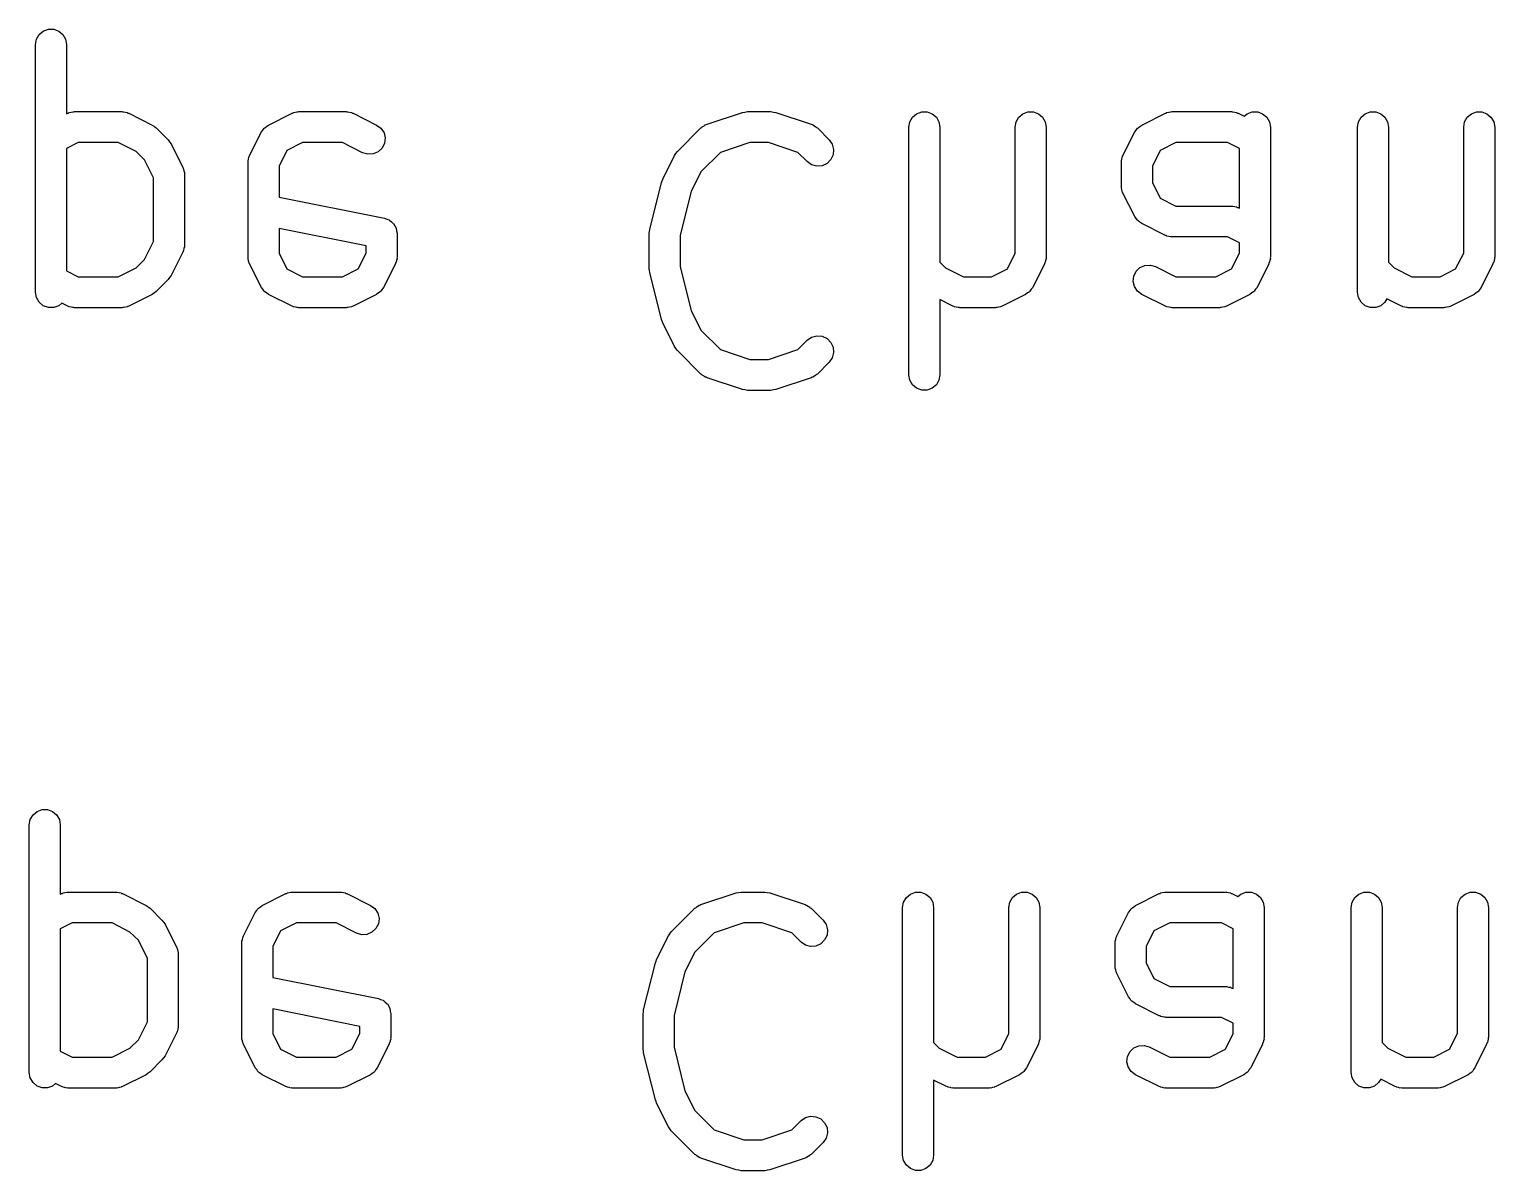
# Model space of a CAD drawing. Extents: x 91.3 to 189.8, y -113.5 to -60.4.
# Drawn here: x 165.066 to 169.796, y -91.168 to -87.482 of the extents above; entities that cross this region are included whole.
import ezdxf

# ---------------------------------------------------------------- set-up
doc = ezdxf.new("R2010")
doc.units = 0
doc.header["$MEASUREMENT"] = 0
doc.layers.add('BLACK', color=7, linetype='CONTINUOUS')

msp = doc.modelspace()

# ---------------------------------------------------------------- linework, layer by layer
at = {"layer": 'Black'}
for p, q in [((165.089, -87.5143), (165.098, -87.4993)), ((165.098, -87.4993), (165.111, -87.4881)), ((165.111, -87.4881), (165.128, -87.4822)), ((165.128, -87.4822), (165.145, -87.4822)), ((165.145, -87.4822), (165.161, -87.4881)), ((165.161, -87.4881), (165.174, -87.4993)), ((165.174, -87.4993), (165.183, -87.5143)), ((165.086, -87.5314), (165.089, -87.5143)), ((165.086, -88.3314), (165.086, -87.5314)), ((165.183, -87.5143), (165.186, -87.5314)), ((165.186, -87.5314), (165.186, -87.7553)), ((165.186, -87.7553), (165.19, -87.7534)), ((165.19, -87.7534), (165.193, -87.7526)), ((165.193, -87.7526), (165.195, -87.7511)), ((165.195, -87.7511), (165.201, -87.7501)), ((165.201, -87.7501), (165.207, -87.7484)), ((165.207, -87.7484), (165.21, -87.7486)), ((165.21, -87.7486), (165.212, -87.7481)), ((165.212, -87.7481), (165.365, -87.7481)), ((165.365, -87.7481), (165.368, -87.7486)), ((165.368, -87.7486), (165.37, -87.7484)), ((165.37, -87.7484), (165.376, -87.7501)), ((165.376, -87.7501), (165.382, -87.7511)), ((165.382, -87.7511), (165.384, -87.7526)), ((165.384, -87.7526), (165.387, -87.7534)), ((165.387, -87.7534), (165.463, -87.7915)), ((165.838, -87.7915), (165.914, -87.7534)), ((165.914, -87.7534), (165.917, -87.7526)), ((165.917, -87.7526), (165.919, -87.7511)), ((165.919, -87.7511), (165.925, -87.7501)), ((165.925, -87.7501), (165.93, -87.7484)), ((165.93, -87.7484), (165.933, -87.7486)), ((165.933, -87.7486), (165.936, -87.7481)), ((165.936, -87.7481), (166.089, -87.7481)), ((166.089, -87.7481), (166.091, -87.7486)), ((166.091, -87.7486), (166.094, -87.7484)), ((166.094, -87.7484), (166.1, -87.7501)), ((166.1, -87.7501), (166.106, -87.7511)), ((166.106, -87.7511), (166.108, -87.7526)), ((166.108, -87.7526), (166.111, -87.7534)), ((166.111, -87.7534), (166.187, -87.7915)), ((167.254, -87.7888), (167.368, -87.7507)), ((167.368, -87.7507), (167.376, -87.7495)), ((167.376, -87.7495), (167.384, -87.7481)), ((167.384, -87.7481), (167.46, -87.7481)), ((167.46, -87.7481), (167.468, -87.7495)), ((167.468, -87.7495), (167.476, -87.7507)), ((167.476, -87.7507), (167.59, -87.7888)), ((167.905, -87.7981), (167.908, -87.781)), ((167.908, -87.781), (167.917, -87.766)), ((167.917, -87.766), (167.93, -87.7548)), ((167.93, -87.7548), (167.947, -87.7489)), ((167.947, -87.7489), (167.964, -87.7489)), ((167.964, -87.7489), (167.98, -87.7548)), ((167.98, -87.7548), (167.994, -87.766)), ((167.994, -87.766), (168.002, -87.781)), ((168.002, -87.781), (168.005, -87.7981)), ((168.248, -87.7981), (168.251, -87.781)), ((168.251, -87.781), (168.26, -87.766)), ((168.26, -87.766), (168.273, -87.7548)), ((168.273, -87.7548), (168.289, -87.7489)), ((168.289, -87.7489), (168.307, -87.7489)), ((168.307, -87.7489), (168.323, -87.7548)), ((168.323, -87.7548), (168.336, -87.766)), ((168.336, -87.766), (168.345, -87.781)), ((168.345, -87.781), (168.348, -87.7981)), ((168.657, -87.7915), (168.733, -87.7534)), ((168.733, -87.7534), (168.736, -87.7526)), ((168.736, -87.7526), (168.738, -87.7511)), ((168.738, -87.7511), (168.744, -87.7501)), ((168.744, -87.7501), (168.75, -87.7484)), ((168.75, -87.7484), (168.752, -87.7486)), ((168.752, -87.7486), (168.755, -87.7481)), ((168.755, -87.7481), (168.946, -87.7481)), ((168.946, -87.7481), (168.949, -87.7486)), ((168.949, -87.7486), (168.951, -87.7484)), ((168.951, -87.7484), (168.957, -87.7501)), ((168.957, -87.7501), (168.963, -87.7511)), ((168.963, -87.7511), (168.965, -87.7526)), ((168.965, -87.7526), (168.968, -87.7534)), ((168.968, -87.7534), (168.987, -87.7629)), ((168.987, -87.7629), (168.997, -87.7548)), ((168.997, -87.7548), (169.013, -87.7489)), ((169.013, -87.7489), (169.031, -87.7489)), ((169.031, -87.7489), (169.047, -87.7548)), ((169.047, -87.7548), (169.06, -87.766)), ((169.06, -87.766), (169.069, -87.781)), ((169.069, -87.781), (169.072, -87.7981)), ((169.353, -87.7981), (169.356, -87.781)), ((169.356, -87.781), (169.365, -87.766)), ((169.365, -87.766), (169.378, -87.7548)), ((169.378, -87.7548), (169.394, -87.7489)), ((169.394, -87.7489), (169.412, -87.7489)), ((169.412, -87.7489), (169.428, -87.7548)), ((169.428, -87.7548), (169.441, -87.766)), ((169.441, -87.766), (169.45, -87.781)), ((169.45, -87.781), (169.453, -87.7981)), ((169.696, -87.7981), (169.699, -87.781)), ((169.699, -87.781), (169.707, -87.766)), ((169.707, -87.766), (169.721, -87.7548)), ((169.721, -87.7548), (169.737, -87.7489)), ((169.737, -87.7489), (169.754, -87.7489)), ((169.754, -87.7489), (169.771, -87.7548)), ((169.771, -87.7548), (169.784, -87.766)), ((169.784, -87.766), (169.793, -87.781)), ((169.793, -87.781), (169.796, -87.7981)), ((165.463, -87.7915), (165.47, -87.7962)), ((165.47, -87.7962), (165.476, -87.8008)), ((165.476, -87.8008), (165.514, -87.8389)), ((165.777, -87.89), (165.815, -87.8138)), ((165.815, -87.8138), (165.82, -87.8079)), ((165.82, -87.8079), (165.824, -87.8018)), ((165.824, -87.8018), (165.825, -87.801)), ((165.825, -87.801), (165.826, -87.7999)), ((165.826, -87.7999), (165.832, -87.7958)), ((165.832, -87.7958), (165.838, -87.7915)), ((166.187, -87.7915), (166.201, -87.8018)), ((166.201, -87.8018), (166.211, -87.8163)), ((166.211, -87.8163), (166.215, -87.8332)), ((166.215, -87.8332), (166.213, -87.8504)), ((167.158, -87.877), (167.234, -87.8008)), ((167.234, -87.8008), (167.237, -87.7992)), ((167.237, -87.7992), (167.238, -87.797)), ((167.238, -87.797), (167.244, -87.7942)), ((167.244, -87.7942), (167.248, -87.7909)), ((167.248, -87.7909), (167.251, -87.7901)), ((167.251, -87.7901), (167.254, -87.7888)), ((167.59, -87.7888), (167.593, -87.7901)), ((167.593, -87.7901), (167.595, -87.7909)), ((167.595, -87.7909), (167.6, -87.7942)), ((167.6, -87.7942), (167.605, -87.797)), ((167.605, -87.797), (167.607, -87.7992)), ((167.607, -87.7992), (167.61, -87.8008)), ((167.61, -87.8008), (167.648, -87.8389)), ((167.905, -88.5981), (167.905, -87.7981)), ((168.005, -87.7981), (168.005, -88.2345)), ((168.248, -88.2053), (168.248, -87.7981)), ((168.348, -87.7981), (168.348, -88.2171)), ((168.596, -87.89), (168.634, -87.8138)), ((168.634, -87.8138), (168.639, -87.8079)), ((168.639, -87.8079), (168.643, -87.8018)), ((168.643, -87.8018), (168.644, -87.801)), ((168.644, -87.801), (168.645, -87.7999)), ((168.645, -87.7999), (168.651, -87.7958)), ((168.651, -87.7958), (168.657, -87.7915)), ((169.072, -87.7981), (169.072, -88.2171)), ((169.353, -88.3314), (169.353, -87.7981)), ((169.453, -87.7981), (169.453, -88.2345)), ((169.696, -88.2053), (169.696, -87.7981)), ((169.796, -87.7981), (169.796, -88.2171)), ((165.224, -87.8481), (165.186, -87.8671)), ((165.186, -87.8671), (165.186, -88.2624)), ((165.353, -87.8481), (165.224, -87.8481)), ((165.411, -87.8773), (165.353, -87.8481)), ((165.438, -87.9039), (165.411, -87.8773)), ((165.514, -87.8389), (165.519, -87.8455)), ((165.519, -87.8455), (165.524, -87.8519)), ((165.524, -87.8519), (165.562, -87.9281)), ((165.897, -87.8735), (165.872, -87.9242)), ((165.948, -87.8481), (165.897, -87.8735)), ((166.077, -87.8481), (165.948, -87.8481)), ((166.142, -87.8809), (166.077, -87.8481)), ((166.159, -87.8859), (166.142, -87.8809)), ((166.192, -87.8779), (166.176, -87.8848)), ((166.205, -87.866), (166.192, -87.8779)), ((166.213, -87.8504), (166.205, -87.866)), ((167.153, -87.8836), (167.158, -87.877)), ((167.297, -87.8799), (167.234, -87.942)), ((167.392, -87.8481), (167.297, -87.8799)), ((167.452, -87.8481), (167.392, -87.8481)), ((167.547, -87.8799), (167.452, -87.8481)), ((167.577, -87.9096), (167.547, -87.8799)), ((167.648, -87.8389), (167.658, -87.8532)), ((167.658, -87.8532), (167.662, -87.8699)), ((167.662, -87.8699), (167.661, -87.8872)), ((168.716, -87.8735), (168.691, -87.9242)), ((168.767, -87.8481), (168.716, -87.8735)), ((168.934, -87.8481), (168.767, -87.8481)), ((168.972, -87.8671), (168.934, -87.8481)), ((168.972, -88.0601), (168.972, -87.8671)), ((165.467, -87.9623), (165.438, -87.9039)), ((165.562, -87.9281), (165.563, -87.9309)), ((165.772, -87.9067), (165.774, -87.9011)), ((165.772, -87.9095), (165.772, -87.9067)), ((165.772, -87.9124), (165.772, -87.9095)), ((165.772, -88.2171), (165.772, -87.9124)), ((165.774, -87.9011), (165.775, -87.8953)), ((165.775, -87.8953), (165.776, -87.8928)), ((165.776, -87.8928), (165.777, -87.89)), ((165.872, -87.9242), (165.872, -88.0238)), ((166.176, -87.8848), (166.159, -87.8859)), ((167.111, -87.9662), (167.149, -87.89)), ((167.149, -87.89), (167.153, -87.8836)), ((167.591, -87.9196), (167.577, -87.9096)), ((167.608, -87.9241), (167.591, -87.9196)), ((167.625, -87.9226), (167.608, -87.9241)), ((167.641, -87.9152), (167.625, -87.9226)), ((167.653, -87.903), (167.641, -87.9152)), ((167.661, -87.8872), (167.653, -87.903)), ((168.591, -87.9067), (168.593, -87.9011)), ((168.591, -87.9095), (168.591, -87.9067)), ((168.591, -87.9124), (168.591, -87.9095)), ((168.591, -87.9886), (168.591, -87.9124)), ((168.593, -87.9011), (168.594, -87.8953)), ((168.594, -87.8953), (168.595, -87.8928)), ((168.595, -87.8928), (168.596, -87.89)), ((168.691, -87.9242), (168.691, -87.9768)), ((165.467, -88.1672), (165.467, -87.9623)), ((165.563, -87.9309), (165.564, -87.9334)), ((165.564, -87.9334), (165.565, -87.9391)), ((165.565, -87.9391), (165.567, -87.9448)), ((165.567, -87.9448), (165.567, -87.9476)), ((165.567, -87.9476), (165.567, -87.9505)), ((165.567, -87.9505), (165.567, -88.179)), ((167.069, -88.1288), (167.107, -87.9764)), ((167.107, -87.9764), (167.109, -87.9714)), ((167.109, -87.9714), (167.111, -87.9662)), ((167.234, -87.942), (167.202, -88.006)), ((168.691, -87.9768), (168.716, -88.0275)), ((165.872, -88.0238), (166.213, -88.0919)), ((167.202, -88.006), (167.167, -88.1471)), ((168.591, -87.9914), (168.591, -87.9886)), ((168.591, -87.9943), (168.591, -87.9914)), ((168.593, -87.9999), (168.591, -87.9943)), ((168.594, -88.0057), (168.593, -87.9999)), ((168.595, -88.0082), (168.594, -88.0057)), ((168.596, -88.0109), (168.595, -88.0082)), ((168.634, -88.0871), (168.596, -88.0109)), ((168.716, -88.0275), (168.767, -88.0529)), ((168.767, -88.0529), (168.946, -88.0529)), ((168.946, -88.0529), (168.949, -88.0534)), ((168.949, -88.0534), (168.951, -88.0532)), ((168.951, -88.0532), (168.957, -88.0549)), ((168.957, -88.0549), (168.963, -88.0559)), ((168.963, -88.0559), (168.965, -88.0573)), ((168.965, -88.0573), (168.968, -88.0581)), ((168.968, -88.0581), (168.972, -88.0601)), ((166.213, -88.0919), (166.22, -88.0949)), ((166.22, -88.0949), (166.228, -88.0977)), ((166.228, -88.0977), (166.228, -88.098)), ((166.228, -88.098), (166.229, -88.0982)), ((166.229, -88.0982), (166.235, -88.1036)), ((166.235, -88.1036), (166.241, -88.1088)), ((166.241, -88.1088), (166.241, -88.1093)), ((166.241, -88.1093), (166.242, -88.1097)), ((166.242, -88.1097), (166.246, -88.1168)), ((166.246, -88.1168), (166.25, -88.1239)), ((168.639, -88.093), (168.634, -88.0871)), ((168.643, -88.0991), (168.639, -88.093)), ((168.644, -88.1), (168.643, -88.0991)), ((168.645, -88.1011), (168.644, -88.1)), ((168.651, -88.1051), (168.645, -88.1011)), ((168.657, -88.1095), (168.651, -88.1051)), ((168.733, -88.1476), (168.657, -88.1095)), ((166.153, -88.1819), (165.872, -88.1258)), ((165.872, -88.1258), (165.872, -88.2053)), ((166.25, -88.1239), (166.25, -88.1244)), ((166.25, -88.1244), (166.25, -88.1249)), ((166.25, -88.1249), (166.251, -88.1329)), ((166.251, -88.1329), (166.253, -88.141)), ((166.253, -88.141), (166.253, -88.2171)), ((167.067, -88.141), (167.068, -88.1349)), ((167.067, -88.2552), (167.067, -88.141)), ((167.068, -88.1349), (167.069, -88.1288)), ((167.167, -88.1471), (167.167, -88.2491)), ((168.736, -88.1484), (168.733, -88.1476)), ((168.738, -88.1498), (168.736, -88.1484)), ((168.744, -88.1509), (168.738, -88.1498)), ((168.75, -88.1525), (168.744, -88.1509)), ((168.752, -88.1524), (168.75, -88.1525)), ((168.755, -88.1529), (168.752, -88.1524)), ((168.934, -88.1529), (168.755, -88.1529)), ((168.972, -88.1719), (168.934, -88.1529)), ((165.438, -88.2256), (165.467, -88.1672)), ((165.562, -88.2014), (165.524, -88.2776)), ((165.563, -88.1986), (165.562, -88.2014)), ((165.564, -88.1961), (165.563, -88.1986)), ((165.565, -88.1904), (165.564, -88.1961)), ((165.567, -88.1848), (165.565, -88.1904)), ((165.567, -88.179), (165.567, -88.1819)), ((165.567, -88.1819), (165.567, -88.1848)), ((165.872, -88.2053), (165.897, -88.2561)), ((166.127, -88.2561), (166.153, -88.2053)), ((166.153, -88.2053), (166.153, -88.1819)), ((168.223, -88.2561), (168.248, -88.2053)), ((168.947, -88.2561), (168.972, -88.2053)), ((168.972, -88.2053), (168.972, -88.1719)), ((169.67, -88.2561), (169.696, -88.2053)), ((165.353, -88.2814), (165.411, -88.2522)), ((165.411, -88.2522), (165.438, -88.2256)), ((165.772, -88.22), (165.772, -88.2171)), ((165.772, -88.2229), (165.772, -88.22)), ((165.774, -88.2285), (165.772, -88.2229)), ((165.775, -88.2342), (165.774, -88.2285)), ((165.776, -88.2367), (165.775, -88.2342)), ((165.777, -88.2395), (165.776, -88.2367)), ((165.815, -88.3157), (165.777, -88.2395)), ((165.897, -88.2561), (165.948, -88.2814)), ((166.077, -88.2814), (166.127, -88.2561)), ((166.248, -88.2395), (166.209, -88.3157)), ((166.25, -88.2342), (166.248, -88.2367)), ((166.248, -88.2367), (166.248, -88.2395)), ((166.251, -88.2285), (166.25, -88.2342)), ((166.253, -88.2229), (166.251, -88.2285)), ((166.253, -88.2171), (166.252, -88.22)), ((166.252, -88.22), (166.253, -88.2229)), ((167.068, -88.2613), (167.067, -88.2552)), ((167.069, -88.2674), (167.068, -88.2613)), ((167.167, -88.2491), (167.202, -88.3902)), ((168.005, -88.2345), (168.023, -88.2522)), ((168.023, -88.2522), (168.081, -88.2814)), ((168.172, -88.2814), (168.223, -88.2561)), ((168.343, -88.2395), (168.305, -88.3157)), ((168.344, -88.2367), (168.343, -88.2395)), ((168.345, -88.2342), (168.344, -88.2367)), ((168.346, -88.2285), (168.345, -88.2342)), ((168.348, -88.2229), (168.346, -88.2285)), ((168.348, -88.2171), (168.348, -88.22)), ((168.348, -88.22), (168.348, -88.2229)), ((168.639, -88.2635), (168.651, -88.2516)), ((168.651, -88.2516), (168.667, -88.2447)), ((168.667, -88.2447), (168.685, -88.2437)), ((168.685, -88.2437), (168.701, -88.2486)), ((168.701, -88.2486), (168.767, -88.2814)), ((168.896, -88.2814), (168.947, -88.2561)), ((169.067, -88.2395), (169.029, -88.3157)), ((169.069, -88.2342), (169.067, -88.2367)), ((169.067, -88.2367), (169.067, -88.2395)), ((169.07, -88.2285), (169.069, -88.2342)), ((169.072, -88.2229), (169.07, -88.2285)), ((169.072, -88.2171), (169.071, -88.22)), ((169.071, -88.22), (169.072, -88.2229)), ((169.453, -88.2345), (169.471, -88.2522)), ((169.471, -88.2522), (169.529, -88.2814)), ((169.62, -88.2814), (169.67, -88.2561)), ((169.79, -88.2395), (169.752, -88.3157)), ((169.791, -88.2367), (169.79, -88.2395)), ((169.793, -88.2342), (169.791, -88.2367)), ((169.794, -88.2285), (169.793, -88.2342)), ((169.795, -88.2229), (169.794, -88.2285)), ((169.796, -88.2171), (169.795, -88.22)), ((169.795, -88.22), (169.795, -88.2229)), ((165.186, -88.2624), (165.224, -88.2814)), ((165.224, -88.2814), (165.353, -88.2814)), ((165.514, -88.2906), (165.476, -88.3287)), ((165.519, -88.284), (165.514, -88.2906)), ((165.524, -88.2776), (165.519, -88.284)), ((165.948, -88.2814), (166.077, -88.2814)), ((167.107, -88.4197), (167.069, -88.2674)), ((168.081, -88.2814), (168.172, -88.2814)), ((168.629, -88.2963), (168.631, -88.2791)), ((168.633, -88.3132), (168.629, -88.2963)), ((168.631, -88.2791), (168.639, -88.2635)), ((168.767, -88.2814), (168.896, -88.2814)), ((169.529, -88.2814), (169.62, -88.2814)), ((165.089, -88.3485), (165.086, -88.3314)), ((165.098, -88.3636), (165.089, -88.3485)), ((165.463, -88.3381), (165.387, -88.3761)), ((165.47, -88.3333), (165.463, -88.3381)), ((165.476, -88.3287), (165.47, -88.3333)), ((165.82, -88.3216), (165.815, -88.3157)), ((165.824, -88.3277), (165.82, -88.3216)), ((165.825, -88.3285), (165.824, -88.3277)), ((165.826, -88.3296), (165.825, -88.3285)), ((165.832, -88.3337), (165.826, -88.3296)), ((165.838, -88.3381), (165.832, -88.3337)), ((165.914, -88.3761), (165.838, -88.3381)), ((166.187, -88.3381), (166.111, -88.3761)), ((166.193, -88.3337), (166.187, -88.3381)), ((166.199, -88.3296), (166.193, -88.3337)), ((166.2, -88.3285), (166.199, -88.3296)), ((166.201, -88.3277), (166.2, -88.3285)), ((166.205, -88.3216), (166.201, -88.3277)), ((166.209, -88.3157), (166.205, -88.3216)), ((168.047, -88.3761), (168.005, -88.3552)), ((168.005, -88.3552), (168.005, -88.5981)), ((168.282, -88.3381), (168.206, -88.3761)), ((168.288, -88.3337), (168.282, -88.3381)), ((168.294, -88.3296), (168.288, -88.3337)), ((168.295, -88.3285), (168.294, -88.3296)), ((168.296, -88.3277), (168.295, -88.3285)), ((168.3, -88.3216), (168.296, -88.3277)), ((168.305, -88.3157), (168.3, -88.3216)), ((168.643, -88.3277), (168.633, -88.3132)), ((168.657, -88.3381), (168.643, -88.3277)), ((168.733, -88.3761), (168.657, -88.3381)), ((169.006, -88.3381), (168.93, -88.3761)), ((169.012, -88.3337), (169.006, -88.3381)), ((169.018, -88.3296), (169.012, -88.3337)), ((169.019, -88.3285), (169.018, -88.3296)), ((169.02, -88.3277), (169.019, -88.3285)), ((169.024, -88.3216), (169.02, -88.3277)), ((169.029, -88.3157), (169.024, -88.3216)), ((169.356, -88.3485), (169.353, -88.3314)), ((169.365, -88.3636), (169.356, -88.3485)), ((169.448, -88.3525), (169.441, -88.3636)), ((169.495, -88.3761), (169.448, -88.3525)), ((169.73, -88.3381), (169.654, -88.3761)), ((169.736, -88.3337), (169.73, -88.3381)), ((169.742, -88.3296), (169.736, -88.3337)), ((169.743, -88.3285), (169.742, -88.3296)), ((169.744, -88.3277), (169.743, -88.3285)), ((169.748, -88.3216), (169.744, -88.3277)), ((169.752, -88.3157), (169.748, -88.3216)), ((165.111, -88.3747), (165.098, -88.3636)), ((165.128, -88.3807), (165.111, -88.3747)), ((165.145, -88.3807), (165.128, -88.3807)), ((165.161, -88.3747), (165.145, -88.3807)), ((165.171, -88.3666), (165.161, -88.3747)), ((165.19, -88.3761), (165.171, -88.3666)), ((165.193, -88.377), (165.19, -88.3761)), ((165.195, -88.3784), (165.193, -88.377)), ((165.201, -88.3794), (165.195, -88.3784)), ((165.207, -88.3811), (165.201, -88.3794)), ((165.21, -88.3809), (165.207, -88.3811)), ((165.212, -88.3814), (165.21, -88.3809)), ((165.365, -88.3814), (165.212, -88.3814)), ((165.368, -88.3809), (165.365, -88.3814)), ((165.37, -88.3811), (165.368, -88.3809)), ((165.376, -88.3794), (165.37, -88.3811)), ((165.382, -88.3784), (165.376, -88.3794)), ((165.384, -88.377), (165.382, -88.3784)), ((165.387, -88.3761), (165.384, -88.377)), ((165.917, -88.377), (165.914, -88.3761)), ((165.919, -88.3784), (165.917, -88.377)), ((165.925, -88.3794), (165.919, -88.3784)), ((165.93, -88.3811), (165.925, -88.3794)), ((165.933, -88.3809), (165.93, -88.3811)), ((165.936, -88.3814), (165.933, -88.3809)), ((166.089, -88.3814), (165.936, -88.3814)), ((166.091, -88.3809), (166.089, -88.3814)), ((166.094, -88.3811), (166.091, -88.3809)), ((166.1, -88.3794), (166.094, -88.3811)), ((166.106, -88.3784), (166.1, -88.3794)), ((166.108, -88.377), (166.106, -88.3784)), ((166.111, -88.3761), (166.108, -88.377)), ((167.202, -88.3902), (167.234, -88.4542)), ((168.05, -88.377), (168.047, -88.3761)), ((168.052, -88.3784), (168.05, -88.377)), ((168.058, -88.3794), (168.052, -88.3784)), ((168.064, -88.3811), (168.058, -88.3794)), ((168.067, -88.3809), (168.064, -88.3811)), ((168.07, -88.3814), (168.067, -88.3809)), ((168.184, -88.3814), (168.07, -88.3814)), ((168.187, -88.3809), (168.184, -88.3814)), ((168.19, -88.3811), (168.187, -88.3809)), ((168.195, -88.3794), (168.19, -88.3811)), ((168.201, -88.3784), (168.195, -88.3794)), ((168.203, -88.377), (168.201, -88.3784)), ((168.206, -88.3761), (168.203, -88.377)), ((168.736, -88.377), (168.733, -88.3761)), ((168.738, -88.3784), (168.736, -88.377)), ((168.744, -88.3794), (168.738, -88.3784)), ((168.75, -88.3811), (168.744, -88.3794)), ((168.752, -88.3809), (168.75, -88.3811)), ((168.755, -88.3814), (168.752, -88.3809)), ((168.908, -88.3814), (168.755, -88.3814)), ((168.91, -88.3809), (168.908, -88.3814)), ((168.913, -88.3811), (168.91, -88.3809)), ((168.919, -88.3794), (168.913, -88.3811)), ((168.925, -88.3784), (168.919, -88.3794)), ((168.927, -88.377), (168.925, -88.3784)), ((168.93, -88.3761), (168.927, -88.377)), ((169.378, -88.3747), (169.365, -88.3636)), ((169.394, -88.3807), (169.378, -88.3747)), ((169.412, -88.3807), (169.394, -88.3807)), ((169.428, -88.3747), (169.412, -88.3807)), ((169.441, -88.3636), (169.428, -88.3747)), ((169.498, -88.377), (169.495, -88.3761)), ((169.5, -88.3784), (169.498, -88.377)), ((169.506, -88.3794), (169.5, -88.3784)), ((169.511, -88.3811), (169.506, -88.3794)), ((169.514, -88.3809), (169.511, -88.3811)), ((169.517, -88.3814), (169.514, -88.3809)), ((169.631, -88.3814), (169.517, -88.3814)), ((169.634, -88.3809), (169.631, -88.3814)), ((169.637, -88.3811), (169.634, -88.3809)), ((169.643, -88.3794), (169.637, -88.3811)), ((169.649, -88.3784), (169.643, -88.3794)), ((169.651, -88.377), (169.649, -88.3784)), ((169.654, -88.3761), (169.651, -88.377)), ((167.109, -88.4247), (167.107, -88.4197)), ((167.111, -88.43), (167.109, -88.4247)), ((167.149, -88.5062), (167.111, -88.43)), ((167.234, -88.4542), (167.297, -88.5163)), ((167.547, -88.5163), (167.577, -88.4865)), ((167.577, -88.4865), (167.591, -88.4766)), ((167.591, -88.4766), (167.608, -88.4721)), ((167.608, -88.4721), (167.625, -88.4736)), ((167.625, -88.4736), (167.641, -88.4809)), ((167.641, -88.4809), (167.653, -88.4932)), ((167.653, -88.4932), (167.661, -88.509)), ((167.153, -88.5126), (167.149, -88.5062)), ((167.158, -88.5192), (167.153, -88.5126)), ((167.234, -88.5954), (167.158, -88.5192)), ((167.297, -88.5163), (167.392, -88.5481)), ((167.452, -88.5481), (167.547, -88.5163)), ((167.658, -88.543), (167.648, -88.5573)), ((167.662, -88.5263), (167.658, -88.543)), ((167.661, -88.509), (167.662, -88.5263)), ((167.392, -88.5481), (167.452, -88.5481)), ((167.648, -88.5573), (167.61, -88.5954)), ((167.237, -88.597), (167.234, -88.5954)), ((167.238, -88.5992), (167.237, -88.597)), ((167.244, -88.602), (167.238, -88.5992)), ((167.248, -88.6053), (167.244, -88.602)), ((167.251, -88.6061), (167.248, -88.6053)), ((167.254, -88.6074), (167.251, -88.6061)), ((167.368, -88.6455), (167.254, -88.6074)), ((167.59, -88.6074), (167.476, -88.6455)), ((167.593, -88.6061), (167.59, -88.6074)), ((167.595, -88.6053), (167.593, -88.6061)), ((167.6, -88.602), (167.595, -88.6053)), ((167.605, -88.5992), (167.6, -88.602)), ((167.607, -88.597), (167.605, -88.5992)), ((167.61, -88.5954), (167.607, -88.597)), ((167.908, -88.6152), (167.905, -88.5981)), ((167.917, -88.6302), (167.908, -88.6152)), ((167.93, -88.6414), (167.917, -88.6302)), ((167.994, -88.6302), (167.98, -88.6414)), ((168.002, -88.6152), (167.994, -88.6302)), ((168.005, -88.5981), (168.002, -88.6152)), ((167.376, -88.6467), (167.368, -88.6455)), ((167.384, -88.6481), (167.376, -88.6467)), ((167.46, -88.6481), (167.384, -88.6481)), ((167.468, -88.6467), (167.46, -88.6481)), ((167.476, -88.6455), (167.468, -88.6467)), ((167.947, -88.6473), (167.93, -88.6414)), ((167.964, -88.6473), (167.947, -88.6473)), ((167.98, -88.6414), (167.964, -88.6473)), ((165.078, -90.0193), (165.091, -90.0081)), ((165.091, -90.0081), (165.108, -90.0022)), ((165.108, -90.0022), (165.125, -90.0022)), ((165.125, -90.0022), (165.141, -90.0081)), ((165.141, -90.0081), (165.154, -90.0193)), ((165.066, -90.0514), (165.069, -90.0343)), ((165.066, -90.8514), (165.066, -90.0514)), ((165.069, -90.0343), (165.078, -90.0193)), ((165.154, -90.0193), (165.163, -90.0343)), ((165.163, -90.0343), (165.166, -90.0514)), ((165.166, -90.0514), (165.166, -90.2753)), ((165.166, -90.2753), (165.17, -90.2734)), ((165.17, -90.2734), (165.173, -90.2726)), ((165.173, -90.2726), (165.175, -90.2711)), ((165.175, -90.2711), (165.181, -90.2701)), ((165.181, -90.2701), (165.187, -90.2684)), ((165.187, -90.2684), (165.19, -90.2686)), ((165.19, -90.2686), (165.192, -90.2681)), ((165.192, -90.2681), (165.345, -90.2681)), ((165.345, -90.2681), (165.348, -90.2686)), ((165.348, -90.2686), (165.35, -90.2684)), ((165.35, -90.2684), (165.356, -90.2701)), ((165.356, -90.2701), (165.362, -90.2711)), ((165.362, -90.2711), (165.364, -90.2726)), ((165.364, -90.2726), (165.367, -90.2734)), ((165.367, -90.2734), (165.443, -90.3115)), ((165.818, -90.3115), (165.894, -90.2734)), ((165.894, -90.2734), (165.897, -90.2726)), ((165.897, -90.2726), (165.899, -90.2711)), ((165.899, -90.2711), (165.905, -90.2701)), ((165.905, -90.2701), (165.91, -90.2684)), ((165.91, -90.2684), (165.913, -90.2686)), ((165.913, -90.2686), (165.916, -90.2681)), ((165.916, -90.2681), (166.069, -90.2681)), ((166.069, -90.2681), (166.071, -90.2686)), ((166.071, -90.2686), (166.074, -90.2684)), ((166.074, -90.2684), (166.08, -90.2701)), ((166.08, -90.2701), (166.086, -90.2711)), ((166.086, -90.2711), (166.088, -90.2726)), ((166.088, -90.2726), (166.091, -90.2734)), ((166.091, -90.2734), (166.167, -90.3115)), ((167.234, -90.3088), (167.348, -90.2707)), ((167.348, -90.2707), (167.356, -90.2695)), ((167.356, -90.2695), (167.364, -90.2681)), ((167.364, -90.2681), (167.44, -90.2681)), ((167.44, -90.2681), (167.448, -90.2695)), ((167.448, -90.2695), (167.456, -90.2707)), ((167.456, -90.2707), (167.57, -90.3088)), ((167.888, -90.301), (167.897, -90.286)), ((167.897, -90.286), (167.91, -90.2748)), ((167.91, -90.2748), (167.927, -90.2689)), ((167.927, -90.2689), (167.944, -90.2689)), ((167.944, -90.2689), (167.96, -90.2748)), ((167.96, -90.2748), (167.974, -90.286)), ((167.974, -90.286), (167.982, -90.301)), ((168.231, -90.301), (168.24, -90.286)), ((168.24, -90.286), (168.253, -90.2748)), ((168.253, -90.2748), (168.269, -90.2689)), ((168.269, -90.2689), (168.287, -90.2689)), ((168.287, -90.2689), (168.303, -90.2748)), ((168.303, -90.2748), (168.316, -90.286)), ((168.316, -90.286), (168.325, -90.301)), ((168.637, -90.3115), (168.713, -90.2734)), ((168.713, -90.2734), (168.716, -90.2726)), ((168.716, -90.2726), (168.718, -90.2711)), ((168.718, -90.2711), (168.724, -90.2701)), ((168.724, -90.2701), (168.73, -90.2684)), ((168.73, -90.2684), (168.732, -90.2686)), ((168.732, -90.2686), (168.735, -90.2681)), ((168.735, -90.2681), (168.926, -90.2681)), ((168.926, -90.2681), (168.929, -90.2686)), ((168.929, -90.2686), (168.931, -90.2684)), ((168.931, -90.2684), (168.937, -90.2701)), ((168.937, -90.2701), (168.943, -90.2711)), ((168.943, -90.2711), (168.945, -90.2726)), ((168.945, -90.2726), (168.948, -90.2734)), ((168.948, -90.2734), (168.967, -90.2829)), ((168.967, -90.2829), (168.977, -90.2748)), ((168.977, -90.2748), (168.993, -90.2689)), ((168.993, -90.2689), (169.011, -90.2689)), ((169.011, -90.2689), (169.027, -90.2748)), ((169.027, -90.2748), (169.04, -90.286)), ((169.04, -90.286), (169.049, -90.301)), ((169.336, -90.301), (169.345, -90.286)), ((169.345, -90.286), (169.358, -90.2748)), ((169.358, -90.2748), (169.374, -90.2689)), ((169.374, -90.2689), (169.392, -90.2689)), ((169.392, -90.2689), (169.408, -90.2748)), ((169.408, -90.2748), (169.421, -90.286)), ((169.421, -90.286), (169.43, -90.301)), ((169.679, -90.301), (169.687, -90.286)), ((169.687, -90.286), (169.701, -90.2748)), ((169.701, -90.2748), (169.717, -90.2689)), ((169.717, -90.2689), (169.734, -90.2689)), ((169.734, -90.2689), (169.751, -90.2748)), ((169.751, -90.2748), (169.764, -90.286)), ((169.764, -90.286), (169.773, -90.301)), ((165.443, -90.3115), (165.45, -90.3162)), ((165.45, -90.3162), (165.456, -90.3208)), ((165.456, -90.3208), (165.494, -90.3589)), ((165.757, -90.41), (165.795, -90.3338)), ((165.795, -90.3338), (165.8, -90.3279)), ((165.8, -90.3279), (165.804, -90.3218)), ((165.804, -90.3218), (165.805, -90.321)), ((165.805, -90.321), (165.806, -90.3199)), ((165.806, -90.3199), (165.812, -90.3158)), ((165.812, -90.3158), (165.818, -90.3115)), ((166.167, -90.3115), (166.181, -90.3218)), ((166.181, -90.3218), (166.191, -90.3363)), ((166.191, -90.3363), (166.195, -90.3532)), ((167.138, -90.397), (167.214, -90.3208)), ((167.214, -90.3208), (167.217, -90.3192)), ((167.217, -90.3192), (167.218, -90.317)), ((167.218, -90.317), (167.224, -90.3142)), ((167.224, -90.3142), (167.228, -90.3109)), ((167.228, -90.3109), (167.231, -90.3101)), ((167.231, -90.3101), (167.234, -90.3088)), ((167.57, -90.3088), (167.573, -90.3101)), ((167.573, -90.3101), (167.575, -90.3109)), ((167.575, -90.3109), (167.58, -90.3142)), ((167.58, -90.3142), (167.585, -90.317)), ((167.585, -90.317), (167.587, -90.3192)), ((167.587, -90.3192), (167.59, -90.3208)), ((167.59, -90.3208), (167.628, -90.3589)), ((167.885, -90.3181), (167.888, -90.301)), ((167.885, -91.1181), (167.885, -90.3181)), ((167.982, -90.301), (167.985, -90.3181)), ((167.985, -90.3181), (167.985, -90.7545)), ((168.228, -90.3181), (168.231, -90.301)), ((168.228, -90.7253), (168.228, -90.3181)), ((168.325, -90.301), (168.328, -90.3181)), ((168.328, -90.3181), (168.328, -90.7371)), ((168.576, -90.41), (168.614, -90.3338)), ((168.614, -90.3338), (168.619, -90.3279)), ((168.619, -90.3279), (168.623, -90.3218)), ((168.623, -90.3218), (168.624, -90.321)), ((168.624, -90.321), (168.625, -90.3199)), ((168.625, -90.3199), (168.631, -90.3158)), ((168.631, -90.3158), (168.637, -90.3115)), ((169.049, -90.301), (169.052, -90.3181)), ((169.052, -90.3181), (169.052, -90.7371)), ((169.333, -90.3181), (169.336, -90.301)), ((169.333, -90.8514), (169.333, -90.3181)), ((169.43, -90.301), (169.433, -90.3181)), ((169.433, -90.3181), (169.433, -90.7545)), ((169.676, -90.3181), (169.679, -90.301)), ((169.676, -90.7253), (169.676, -90.3181)), ((169.773, -90.301), (169.776, -90.3181)), ((169.776, -90.3181), (169.776, -90.7371)), ((165.204, -90.3681), (165.166, -90.3871)), ((165.166, -90.3871), (165.166, -90.7824)), ((165.333, -90.3681), (165.204, -90.3681)), ((165.391, -90.3973), (165.333, -90.3681)), ((165.494, -90.3589), (165.499, -90.3655)), ((165.499, -90.3655), (165.504, -90.3719)), ((165.504, -90.3719), (165.542, -90.4481)), ((165.928, -90.3681), (165.877, -90.3935)), ((166.057, -90.3681), (165.928, -90.3681)), ((166.122, -90.4009), (166.057, -90.3681)), ((166.185, -90.386), (166.172, -90.3979)), ((166.193, -90.3704), (166.185, -90.386)), ((166.195, -90.3532), (166.193, -90.3704)), ((167.372, -90.3681), (167.277, -90.3999)), ((167.432, -90.3681), (167.372, -90.3681)), ((167.527, -90.3999), (167.432, -90.3681)), ((167.628, -90.3589), (167.638, -90.3732)), ((167.638, -90.3732), (167.642, -90.3899)), ((167.642, -90.3899), (167.641, -90.4072)), ((168.747, -90.3681), (168.696, -90.3935)), ((168.914, -90.3681), (168.747, -90.3681)), ((168.952, -90.3871), (168.914, -90.3681)), ((168.952, -90.5801), (168.952, -90.3871)), ((165.418, -90.4239), (165.391, -90.3973)), ((165.447, -90.4823), (165.418, -90.4239)), ((165.752, -90.4267), (165.754, -90.4211)), ((165.752, -90.4295), (165.752, -90.4267)), ((165.752, -90.4324), (165.752, -90.4295)), ((165.752, -90.7371), (165.752, -90.4324)), ((165.754, -90.4211), (165.755, -90.4153)), ((165.755, -90.4153), (165.756, -90.4128)), ((165.756, -90.4128), (165.757, -90.41)), ((165.877, -90.3935), (165.852, -90.4442)), ((166.139, -90.4059), (166.122, -90.4009)), ((166.156, -90.4048), (166.139, -90.4059)), ((166.172, -90.3979), (166.156, -90.4048)), ((167.091, -90.4862), (167.129, -90.41)), ((167.129, -90.41), (167.133, -90.4036)), ((167.133, -90.4036), (167.138, -90.397)), ((167.277, -90.3999), (167.214, -90.462)), ((167.557, -90.4296), (167.527, -90.3999)), ((167.571, -90.4396), (167.557, -90.4296)), ((167.621, -90.4352), (167.605, -90.4426)), ((167.633, -90.423), (167.621, -90.4352)), ((167.641, -90.4072), (167.633, -90.423)), ((168.571, -90.4267), (168.573, -90.4211)), ((168.571, -90.4295), (168.571, -90.4267)), ((168.571, -90.4324), (168.571, -90.4295)), ((168.571, -90.5086), (168.571, -90.4324)), ((168.573, -90.4211), (168.574, -90.4153)), ((168.574, -90.4153), (168.575, -90.4128)), ((168.575, -90.4128), (168.576, -90.41)), ((168.696, -90.3935), (168.671, -90.4442)), ((165.447, -90.6872), (165.447, -90.4823)), ((165.542, -90.4481), (165.543, -90.4509)), ((165.543, -90.4509), (165.544, -90.4534)), ((165.544, -90.4534), (165.545, -90.4591)), ((165.545, -90.4591), (165.547, -90.4648)), ((165.547, -90.4648), (165.547, -90.4676)), ((165.547, -90.4676), (165.547, -90.4705)), ((165.547, -90.4705), (165.547, -90.699)), ((165.852, -90.4442), (165.852, -90.5438)), ((167.214, -90.462), (167.182, -90.526)), ((167.588, -90.4441), (167.571, -90.4396)), ((167.605, -90.4426), (167.588, -90.4441)), ((168.671, -90.4442), (168.671, -90.4968)), ((167.049, -90.6488), (167.087, -90.4964)), ((167.087, -90.4964), (167.089, -90.4914)), ((167.089, -90.4914), (167.091, -90.4862)), ((167.182, -90.526), (167.147, -90.6671)), ((168.571, -90.5114), (168.571, -90.5086)), ((168.571, -90.5143), (168.571, -90.5114)), ((168.573, -90.5199), (168.571, -90.5143)), ((168.574, -90.5257), (168.573, -90.5199)), ((168.575, -90.5282), (168.574, -90.5257)), ((168.576, -90.5309), (168.575, -90.5282)), ((168.614, -90.6071), (168.576, -90.5309)), ((168.671, -90.4968), (168.696, -90.5475)), ((165.852, -90.5438), (166.193, -90.6119)), ((168.696, -90.5475), (168.747, -90.5729)), ((168.747, -90.5729), (168.926, -90.5729)), ((168.926, -90.5729), (168.929, -90.5734)), ((168.929, -90.5734), (168.931, -90.5732)), ((168.931, -90.5732), (168.937, -90.5749)), ((168.937, -90.5749), (168.943, -90.5759)), ((168.943, -90.5759), (168.945, -90.5773)), ((168.945, -90.5773), (168.948, -90.5781)), ((168.948, -90.5781), (168.952, -90.5801)), ((166.193, -90.6119), (166.2, -90.6149)), ((166.2, -90.6149), (166.208, -90.6177)), ((166.208, -90.6177), (166.208, -90.618)), ((166.208, -90.618), (166.209, -90.6182)), ((166.209, -90.6182), (166.215, -90.6236)), ((166.215, -90.6236), (166.221, -90.6288)), ((168.619, -90.613), (168.614, -90.6071)), ((168.623, -90.6191), (168.619, -90.613)), ((168.624, -90.62), (168.623, -90.6191)), ((168.625, -90.6211), (168.624, -90.62)), ((168.631, -90.6251), (168.625, -90.6211)), ((168.637, -90.6295), (168.631, -90.6251)), ((166.133, -90.7019), (165.852, -90.6458)), ((165.852, -90.6458), (165.852, -90.7253)), ((166.221, -90.6288), (166.221, -90.6293)), ((166.221, -90.6293), (166.222, -90.6297)), ((166.222, -90.6297), (166.226, -90.6368)), ((166.226, -90.6368), (166.23, -90.6439)), ((166.23, -90.6439), (166.23, -90.6444)), ((166.23, -90.6444), (166.23, -90.6449)), ((166.23, -90.6449), (166.231, -90.6529)), ((166.231, -90.6529), (166.233, -90.661)), ((166.233, -90.661), (166.233, -90.7371)), ((167.047, -90.661), (167.048, -90.6549)), ((167.047, -90.7752), (167.047, -90.661)), ((167.048, -90.6549), (167.049, -90.6488)), ((167.147, -90.6671), (167.147, -90.7691)), ((168.713, -90.6676), (168.637, -90.6295)), ((168.716, -90.6684), (168.713, -90.6676)), ((168.718, -90.6698), (168.716, -90.6684)), ((168.724, -90.6709), (168.718, -90.6698)), ((168.73, -90.6725), (168.724, -90.6709)), ((168.732, -90.6724), (168.73, -90.6725)), ((168.735, -90.6729), (168.732, -90.6724)), ((168.914, -90.6729), (168.735, -90.6729)), ((168.952, -90.6919), (168.914, -90.6729)), ((165.418, -90.7456), (165.447, -90.6872)), ((165.543, -90.7186), (165.542, -90.7214)), ((165.544, -90.7161), (165.543, -90.7186)), ((165.545, -90.7104), (165.544, -90.7161)), ((165.547, -90.7048), (165.545, -90.7104)), ((165.547, -90.699), (165.547, -90.7019)), ((165.547, -90.7019), (165.547, -90.7048)), ((166.133, -90.7253), (166.133, -90.7019)), ((168.952, -90.7253), (168.952, -90.6919)), ((165.391, -90.7722), (165.418, -90.7456)), ((165.542, -90.7214), (165.504, -90.7976)), ((165.752, -90.74), (165.752, -90.7371)), ((165.752, -90.7429), (165.752, -90.74)), ((165.754, -90.7485), (165.752, -90.7429)), ((165.755, -90.7542), (165.754, -90.7485)), ((165.756, -90.7567), (165.755, -90.7542)), ((165.757, -90.7595), (165.756, -90.7567)), ((165.795, -90.8357), (165.757, -90.7595)), ((165.852, -90.7253), (165.877, -90.7761)), ((166.107, -90.7761), (166.133, -90.7253)), ((166.228, -90.7595), (166.189, -90.8357)), ((166.23, -90.7542), (166.228, -90.7567)), ((166.228, -90.7567), (166.228, -90.7595)), ((166.231, -90.7485), (166.23, -90.7542)), ((166.233, -90.7429), (166.231, -90.7485)), ((166.233, -90.7371), (166.232, -90.74)), ((166.232, -90.74), (166.233, -90.7429)), ((167.985, -90.7545), (168.003, -90.7722)), ((168.203, -90.7761), (168.228, -90.7253)), ((168.323, -90.7595), (168.285, -90.8357)), ((168.324, -90.7567), (168.323, -90.7595)), ((168.325, -90.7542), (168.324, -90.7567)), ((168.326, -90.7485), (168.325, -90.7542)), ((168.328, -90.7429), (168.326, -90.7485)), ((168.328, -90.7371), (168.328, -90.74)), ((168.328, -90.74), (168.328, -90.7429)), ((168.631, -90.7716), (168.647, -90.7647)), ((168.647, -90.7647), (168.665, -90.7637)), ((168.665, -90.7637), (168.681, -90.7686)), ((168.681, -90.7686), (168.747, -90.8014)), ((168.927, -90.7761), (168.952, -90.7253)), ((169.047, -90.7595), (169.009, -90.8357)), ((169.049, -90.7542), (169.047, -90.7567)), ((169.047, -90.7567), (169.047, -90.7595)), ((169.05, -90.7485), (169.049, -90.7542)), ((169.052, -90.7429), (169.05, -90.7485)), ((169.052, -90.7371), (169.051, -90.74)), ((169.051, -90.74), (169.052, -90.7429)), ((169.433, -90.7545), (169.451, -90.7722)), ((169.65, -90.7761), (169.676, -90.7253)), ((169.77, -90.7595), (169.732, -90.8357)), ((169.771, -90.7567), (169.77, -90.7595)), ((169.773, -90.7542), (169.771, -90.7567)), ((169.774, -90.7485), (169.773, -90.7542)), ((169.775, -90.7429), (169.774, -90.7485)), ((169.776, -90.7371), (169.775, -90.74)), ((169.775, -90.74), (169.775, -90.7429)), ((165.166, -90.7824), (165.204, -90.8014)), ((165.204, -90.8014), (165.333, -90.8014)), ((165.333, -90.8014), (165.391, -90.7722)), ((165.494, -90.8106), (165.456, -90.8487)), ((165.499, -90.804), (165.494, -90.8106)), ((165.504, -90.7976), (165.499, -90.804)), ((165.877, -90.7761), (165.928, -90.8014)), ((165.928, -90.8014), (166.057, -90.8014)), ((166.057, -90.8014), (166.107, -90.7761)), ((167.048, -90.7813), (167.047, -90.7752)), ((167.049, -90.7874), (167.048, -90.7813)), ((167.087, -90.9397), (167.049, -90.7874)), ((167.147, -90.7691), (167.182, -90.9102)), ((168.003, -90.7722), (168.061, -90.8014)), ((168.061, -90.8014), (168.152, -90.8014)), ((168.152, -90.8014), (168.203, -90.7761)), ((168.609, -90.8163), (168.611, -90.7991)), ((168.611, -90.7991), (168.619, -90.7835)), ((168.619, -90.7835), (168.631, -90.7716)), ((168.747, -90.8014), (168.876, -90.8014)), ((168.876, -90.8014), (168.927, -90.7761)), ((169.451, -90.7722), (169.509, -90.8014)), ((169.509, -90.8014), (169.6, -90.8014)), ((169.6, -90.8014), (169.65, -90.7761)), ((165.069, -90.8685), (165.066, -90.8514)), ((165.443, -90.8581), (165.367, -90.8961)), ((165.45, -90.8533), (165.443, -90.8581)), ((165.456, -90.8487), (165.45, -90.8533)), ((165.8, -90.8416), (165.795, -90.8357)), ((165.804, -90.8477), (165.8, -90.8416)), ((165.805, -90.8485), (165.804, -90.8477)), ((165.806, -90.8496), (165.805, -90.8485)), ((165.812, -90.8537), (165.806, -90.8496)), ((165.818, -90.8581), (165.812, -90.8537)), ((165.894, -90.8961), (165.818, -90.8581)), ((166.167, -90.8581), (166.091, -90.8961)), ((166.173, -90.8537), (166.167, -90.8581)), ((166.179, -90.8496), (166.173, -90.8537)), ((166.18, -90.8485), (166.179, -90.8496)), ((166.181, -90.8477), (166.18, -90.8485)), ((166.185, -90.8416), (166.181, -90.8477)), ((166.189, -90.8357), (166.185, -90.8416)), ((168.262, -90.8581), (168.186, -90.8961)), ((168.268, -90.8537), (168.262, -90.8581)), ((168.274, -90.8496), (168.268, -90.8537)), ((168.275, -90.8485), (168.274, -90.8496)), ((168.276, -90.8477), (168.275, -90.8485)), ((168.28, -90.8416), (168.276, -90.8477)), ((168.285, -90.8357), (168.28, -90.8416)), ((168.613, -90.8332), (168.609, -90.8163)), ((168.623, -90.8477), (168.613, -90.8332)), ((168.637, -90.8581), (168.623, -90.8477)), ((168.713, -90.8961), (168.637, -90.8581)), ((168.986, -90.8581), (168.91, -90.8961)), ((168.992, -90.8537), (168.986, -90.8581)), ((168.998, -90.8496), (168.992, -90.8537)), ((168.999, -90.8485), (168.998, -90.8496)), ((169, -90.8477), (168.999, -90.8485)), ((169.004, -90.8416), (169, -90.8477)), ((169.009, -90.8357), (169.004, -90.8416)), ((169.336, -90.8685), (169.333, -90.8514)), ((169.71, -90.8581), (169.634, -90.8961)), ((169.716, -90.8537), (169.71, -90.8581)), ((169.722, -90.8496), (169.716, -90.8537)), ((169.723, -90.8485), (169.722, -90.8496)), ((169.724, -90.8477), (169.723, -90.8485)), ((169.728, -90.8416), (169.724, -90.8477)), ((169.732, -90.8357), (169.728, -90.8416)), ((165.078, -90.8836), (165.069, -90.8685)), ((165.091, -90.8947), (165.078, -90.8836)), ((165.108, -90.9007), (165.091, -90.8947)), ((165.125, -90.9007), (165.108, -90.9007)), ((165.141, -90.8947), (165.125, -90.9007)), ((165.151, -90.8866), (165.141, -90.8947)), ((165.17, -90.8961), (165.151, -90.8866)), ((165.173, -90.897), (165.17, -90.8961)), ((165.175, -90.8984), (165.173, -90.897)), ((165.181, -90.8994), (165.175, -90.8984)), ((165.187, -90.9011), (165.181, -90.8994)), ((165.19, -90.9009), (165.187, -90.9011)), ((165.192, -90.9014), (165.19, -90.9009)), ((165.345, -90.9014), (165.192, -90.9014)), ((165.348, -90.9009), (165.345, -90.9014)), ((165.35, -90.9011), (165.348, -90.9009)), ((165.356, -90.8994), (165.35, -90.9011)), ((165.362, -90.8984), (165.356, -90.8994)), ((165.364, -90.897), (165.362, -90.8984)), ((165.367, -90.8961), (165.364, -90.897)), ((165.897, -90.897), (165.894, -90.8961)), ((165.899, -90.8984), (165.897, -90.897)), ((165.905, -90.8994), (165.899, -90.8984)), ((165.91, -90.9011), (165.905, -90.8994)), ((165.913, -90.9009), (165.91, -90.9011)), ((165.916, -90.9014), (165.913, -90.9009)), ((166.069, -90.9014), (165.916, -90.9014)), ((166.071, -90.9009), (166.069, -90.9014)), ((166.074, -90.9011), (166.071, -90.9009)), ((166.08, -90.8994), (166.074, -90.9011)), ((166.086, -90.8984), (166.08, -90.8994)), ((166.088, -90.897), (166.086, -90.8984)), ((166.091, -90.8961), (166.088, -90.897)), ((167.182, -90.9102), (167.214, -90.9742)), ((168.027, -90.8961), (167.985, -90.8752)), ((167.985, -90.8752), (167.985, -91.1181)), ((168.03, -90.897), (168.027, -90.8961)), ((168.032, -90.8984), (168.03, -90.897)), ((168.038, -90.8994), (168.032, -90.8984)), ((168.044, -90.9011), (168.038, -90.8994)), ((168.047, -90.9009), (168.044, -90.9011)), ((168.05, -90.9014), (168.047, -90.9009)), ((168.164, -90.9014), (168.05, -90.9014)), ((168.167, -90.9009), (168.164, -90.9014)), ((168.17, -90.9011), (168.167, -90.9009)), ((168.175, -90.8994), (168.17, -90.9011)), ((168.181, -90.8984), (168.175, -90.8994)), ((168.183, -90.897), (168.181, -90.8984)), ((168.186, -90.8961), (168.183, -90.897)), ((168.716, -90.897), (168.713, -90.8961)), ((168.718, -90.8984), (168.716, -90.897)), ((168.724, -90.8994), (168.718, -90.8984)), ((168.73, -90.9011), (168.724, -90.8994)), ((168.732, -90.9009), (168.73, -90.9011)), ((168.735, -90.9014), (168.732, -90.9009)), ((168.888, -90.9014), (168.735, -90.9014)), ((168.89, -90.9009), (168.888, -90.9014)), ((168.893, -90.9011), (168.89, -90.9009)), ((168.899, -90.8994), (168.893, -90.9011)), ((168.905, -90.8984), (168.899, -90.8994)), ((168.907, -90.897), (168.905, -90.8984)), ((168.91, -90.8961), (168.907, -90.897)), ((169.345, -90.8836), (169.336, -90.8685)), ((169.358, -90.8947), (169.345, -90.8836)), ((169.374, -90.9007), (169.358, -90.8947)), ((169.392, -90.9007), (169.374, -90.9007)), ((169.408, -90.8947), (169.392, -90.9007)), ((169.421, -90.8836), (169.408, -90.8947)), ((169.428, -90.8725), (169.421, -90.8836)), ((169.475, -90.8961), (169.428, -90.8725)), ((169.478, -90.897), (169.475, -90.8961)), ((169.48, -90.8984), (169.478, -90.897)), ((169.486, -90.8994), (169.48, -90.8984)), ((169.491, -90.9011), (169.486, -90.8994)), ((169.494, -90.9009), (169.491, -90.9011)), ((169.497, -90.9014), (169.494, -90.9009)), ((169.611, -90.9014), (169.497, -90.9014)), ((169.614, -90.9009), (169.611, -90.9014)), ((169.617, -90.9011), (169.614, -90.9009)), ((169.623, -90.8994), (169.617, -90.9011)), ((169.629, -90.8984), (169.623, -90.8994)), ((169.631, -90.897), (169.629, -90.8984)), ((169.634, -90.8961), (169.631, -90.897)), ((167.089, -90.9447), (167.087, -90.9397)), ((167.091, -90.95), (167.089, -90.9447)), ((167.129, -91.0262), (167.091, -90.95)), ((167.214, -90.9742), (167.277, -91.0363)), ((167.557, -91.0065), (167.571, -90.9966)), ((167.571, -90.9966), (167.588, -90.9921)), ((167.588, -90.9921), (167.605, -90.9936)), ((167.605, -90.9936), (167.621, -91.0009)), ((167.621, -91.0009), (167.633, -91.0132)), ((167.133, -91.0326), (167.129, -91.0262)), ((167.138, -91.0392), (167.133, -91.0326)), ((167.214, -91.1154), (167.138, -91.0392)), ((167.277, -91.0363), (167.372, -91.0681)), ((167.432, -91.0681), (167.527, -91.0363)), ((167.527, -91.0363), (167.557, -91.0065)), ((167.633, -91.0132), (167.641, -91.029)), ((167.642, -91.0463), (167.638, -91.063)), ((167.641, -91.029), (167.642, -91.0463)), ((167.372, -91.0681), (167.432, -91.0681)), ((167.628, -91.0773), (167.59, -91.1154)), ((167.638, -91.063), (167.628, -91.0773)), ((167.217, -91.117), (167.214, -91.1154)), ((167.218, -91.1192), (167.217, -91.117)), ((167.224, -91.122), (167.218, -91.1192)), ((167.228, -91.1253), (167.224, -91.122)), ((167.231, -91.1261), (167.228, -91.1253)), ((167.234, -91.1274), (167.231, -91.1261)), ((167.348, -91.1655), (167.234, -91.1274)), ((167.57, -91.1274), (167.456, -91.1655)), ((167.573, -91.1261), (167.57, -91.1274)), ((167.575, -91.1253), (167.573, -91.1261)), ((167.58, -91.122), (167.575, -91.1253)), ((167.585, -91.1192), (167.58, -91.122)), ((167.587, -91.117), (167.585, -91.1192)), ((167.59, -91.1154), (167.587, -91.117)), ((167.888, -91.1352), (167.885, -91.1181)), ((167.897, -91.1502), (167.888, -91.1352)), ((167.982, -91.1352), (167.974, -91.1502)), ((167.985, -91.1181), (167.982, -91.1352)), ((167.356, -91.1667), (167.348, -91.1655)), ((167.364, -91.1681), (167.356, -91.1667)), ((167.44, -91.1681), (167.364, -91.1681)), ((167.448, -91.1667), (167.44, -91.1681)), ((167.456, -91.1655), (167.448, -91.1667)), ((167.91, -91.1614), (167.897, -91.1502)), ((167.927, -91.1673), (167.91, -91.1614)), ((167.944, -91.1673), (167.927, -91.1673)), ((167.96, -91.1614), (167.944, -91.1673)), ((167.974, -91.1502), (167.96, -91.1614))]:
    msp.add_line(p, q, dxfattribs=at)

doc.saveas('drawing.dxf')
